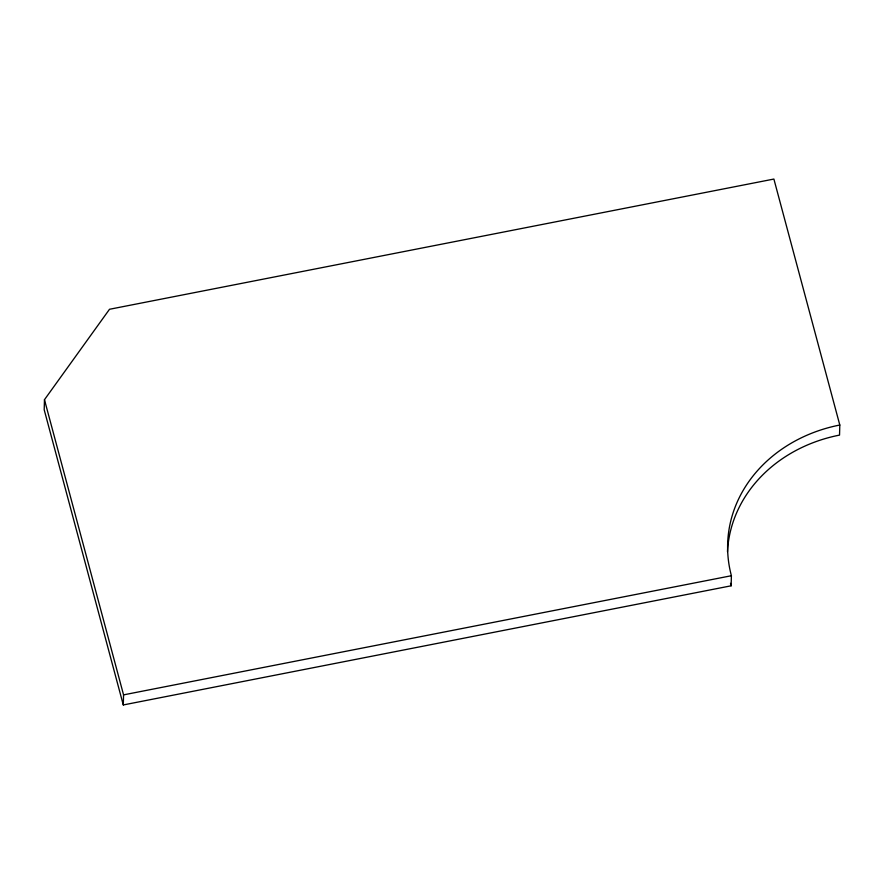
<?xml version="1.0" encoding="UTF-8"?>
<svg xmlns="http://www.w3.org/2000/svg" width="884" height="884" viewBox="0 0 884 884"><rect width="100%" height="100%" fill="white"/><g stroke="black" fill="none" stroke-linecap="round" stroke-linejoin="round"><path stroke-width="1.33" d="M44.465 399.701L44.2 409.778L123.296 704.946L731.134 585.805L731.399 575.727A145.164 126.058 1.5 0 1 839.8 425.027L773.887 179.054L109.505 309.278L44.465 399.701L123.561 694.868L123.296 704.946M839.8 425.027L839.535 435.105A145.164 126.058 1.5 0 0 727.477 551.66M123.561 694.868L731.399 575.727M731.134 585.805A145.164 126.058 1.5 0 1 730.493 583.318"/></g></svg>
